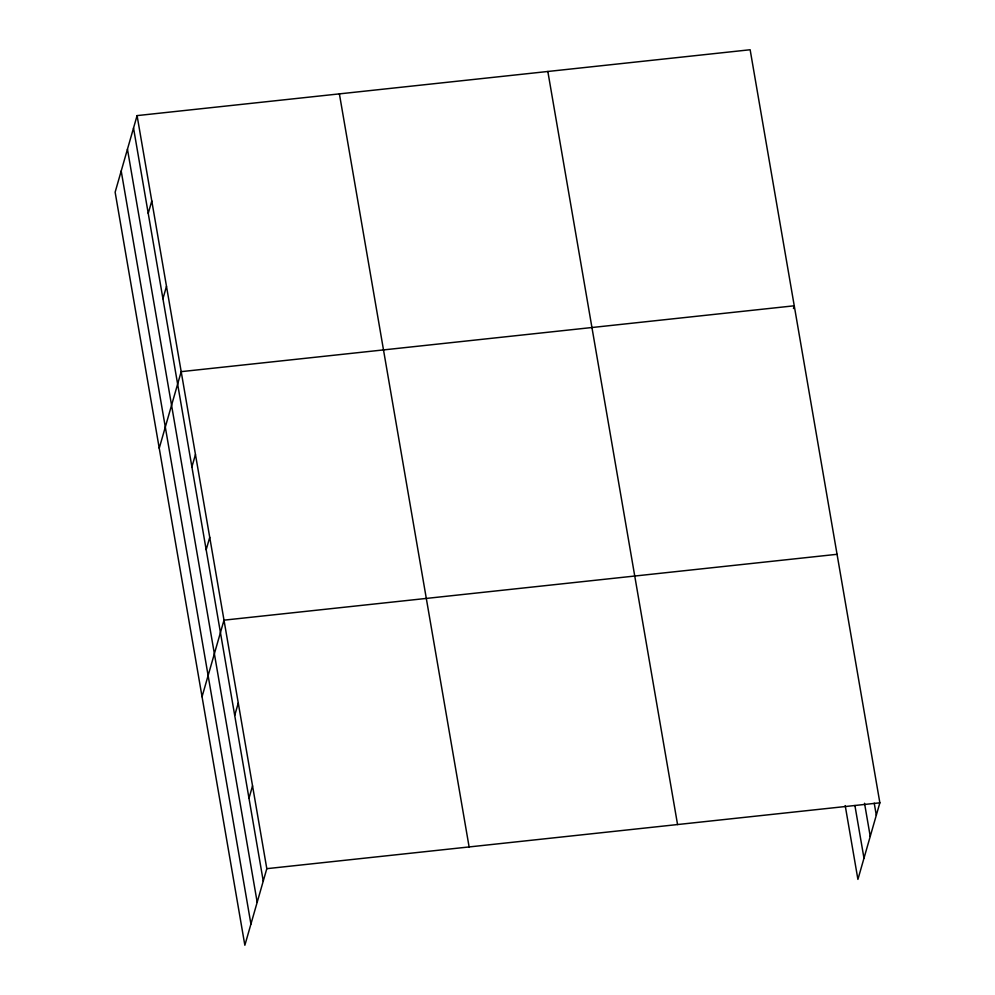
<?xml version="1.0" encoding="UTF-8"?>
<svg xmlns="http://www.w3.org/2000/svg" width="995" height="995" viewBox="0 0 995 995"><rect width="100%" height="100%" fill="white"/><g stroke="black" fill="none" stroke-linecap="round" stroke-linejoin="round"><path stroke-width="1.49" d="M137.086 115.607L115.134 192.184L244.857 945.25L266.809 868.672L137.086 115.607L750.143 49.75L879.866 802.816L857.914 879.393L845.203 805.589M148.23 213.378L151.787 200.953M162.931 298.724L166.488 286.299M159.237 448.223L181.202 371.645L794.246 305.788L793.463 308.549M191.898 466.904L195.468 454.491M206.176 549.737L209.734 537.325M202.047 696.736L223.999 620.159L837.056 554.302M234.708 715.417L238.278 702.992M248.986 798.251L252.543 785.839M266.809 868.672L879.866 802.816M874.232 803.189L876.309 815.241M864.531 803.276L870.239 836.409M854.904 805.515L863.983 858.225M547.835 71.478L677.558 824.557M339.394 93.878L469.118 846.944M133.529 128.019L263.252 881.097M127.459 149.2L257.183 902.266M121.203 171.016L250.927 924.081"/></g></svg>
